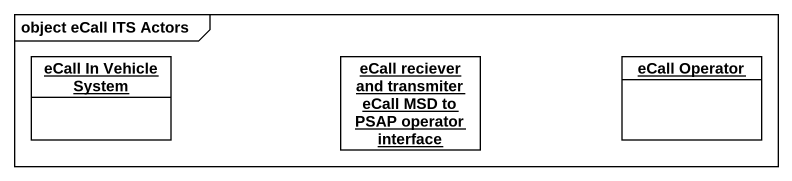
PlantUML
@startuml
mainframe object eCall ITS Actors
hide circle
hide empty members
object "eCall In Vehicle System" as eCall_In_Vehicle_System
object "eCall reciever and transmiter eCall MSD to PSAP operator interface" as eCall_reciever_and
object "eCall Operator" as eCall_Operator
@enduml
